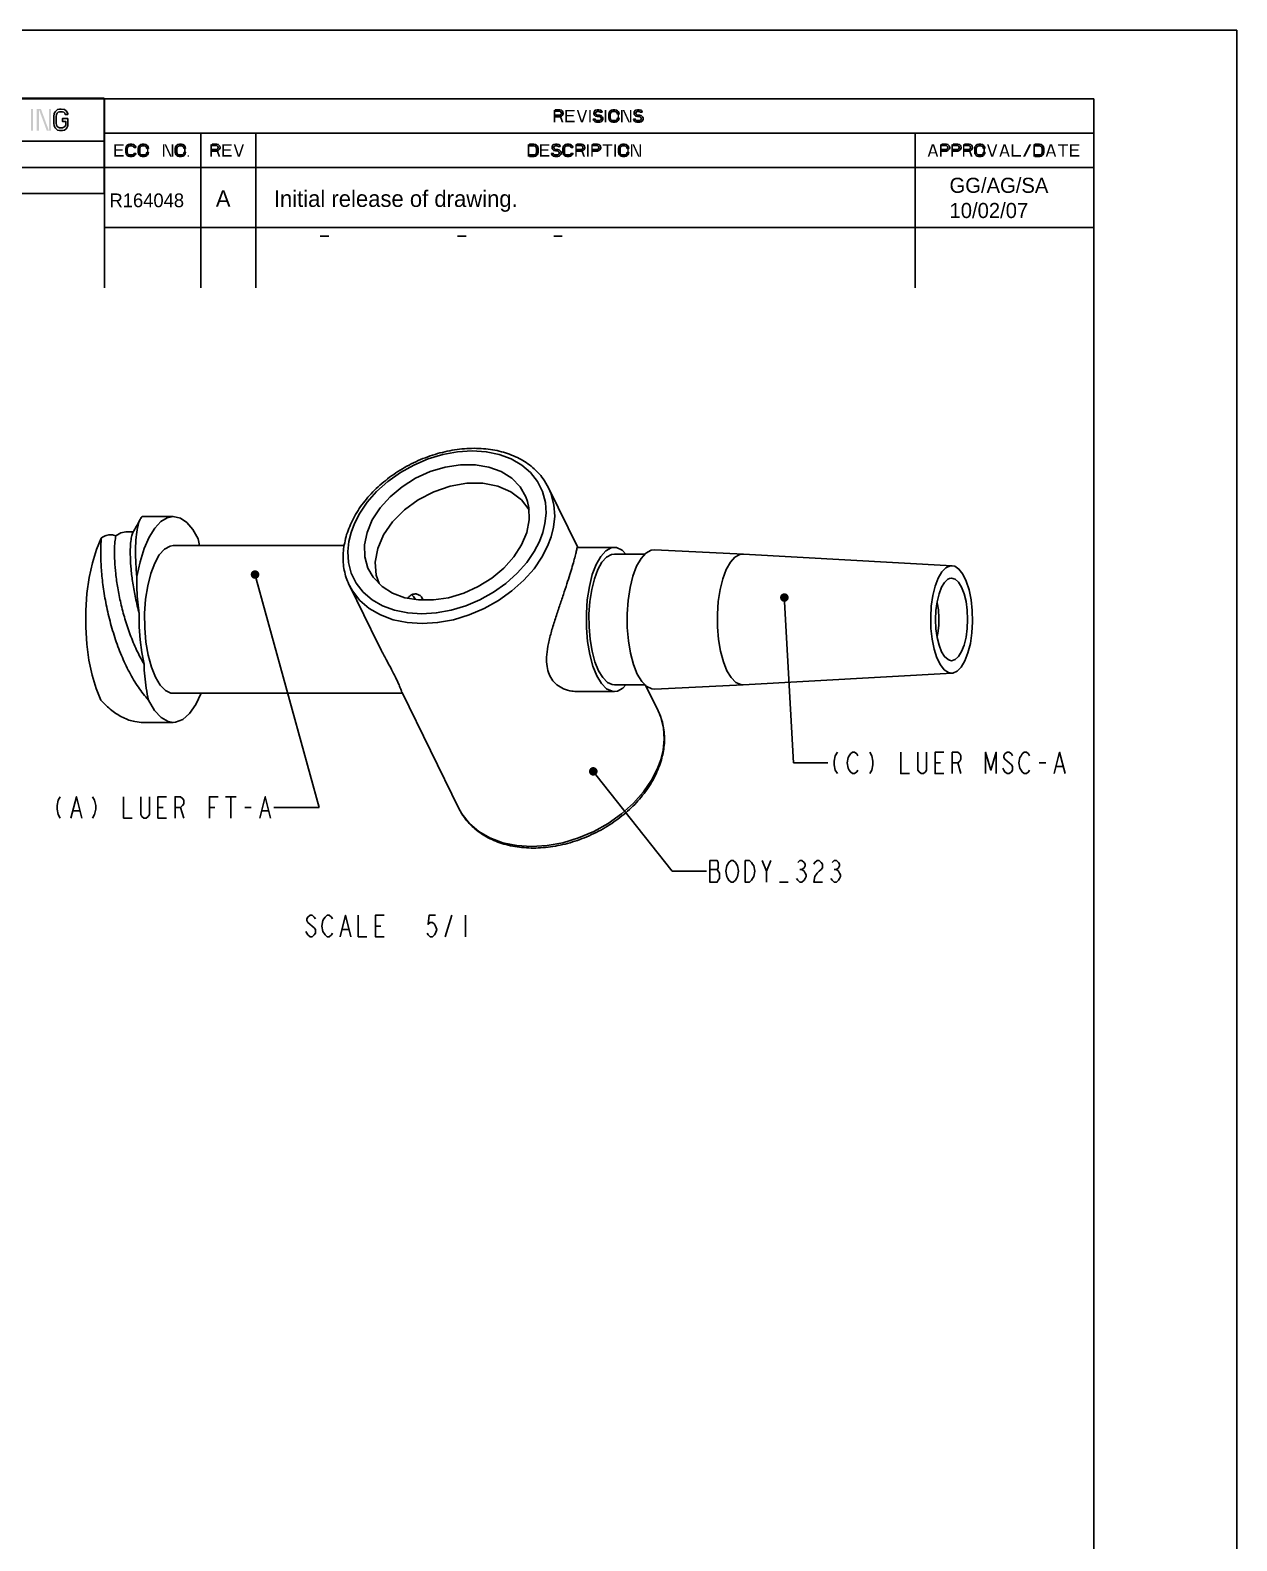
# Model space of a CAD drawing. Extents: x 0 to 34, y 0 to 22.
# Drawn here: x 25.22 to 34, y 11 to 22 of the extents above; entities that cross this region are included whole.
import ezdxf

# ---------------------------------------------------------------- set-up
doc = ezdxf.new("R2010")
doc.units = 0
doc.header["$LTSCALE"] = 1.87
doc.header["$MEASUREMENT"] = 0
doc.layers.get('0').update_dxf_attribs({"linetype": 'CONTINUOUS'})
doc.layers.add('DRAWING_NOTES', color=7, linetype='CONTINUOUS')

msp = doc.modelspace()

# ---------------------------------------------------------------- linework, layer by layer
at = {"color": 7, "linetype": 'Continuous'}
for p, q in [((0, 22), (34, 22)), ((34, 0), (34, 22)), ((32.96, 21.5), (1.06, 21.5)), ((25.75989, 21.5), (25.75989, 21)), ((32.96, 21.5), (25.76, 21.5)), ((25.76, 21.5), (25.76, 20.125)), ((32.96, 21.5), (32.96, 20.125)), ((32.96, 0.5), (32.96, 21.5)), ((32.96, 21.25), (25.76, 21.25)), ((26.46, 21.25), (26.46, 20.125)), ((26.86, 21.25), (26.86, 20.125)), ((31.66, 21.25), (31.66, 20.125)), ((32.96, 21), (25.76, 21)), ((32.96, 20.5625), (25.76, 20.5625)), ((29.20444, 18.23402), (28.99161, 18.66772)), ((26.04237, 18.45902), (26.25993, 18.45902)), ((25.91454, 18.34652), (25.96876, 18.34652)), ((26.25993, 18.24652), (27.50507, 18.24652)), ((29.20283, 18.23402), (29.46983, 18.23402)), ((29.46983, 18.18527), (29.69329, 18.18527)), ((29.7637, 18.21643), (30.40875, 18.18515)), ((30.40875, 18.18515), (31.92778, 18.10017)), ((27.54174, 17.95631), (27.54184, 17.95612)), ((27.75075, 17.5304), (27.54178, 17.95624)), ((30.40821, 17.23285), (31.92778, 17.31786)), ((26.25993, 17.17152), (27.92686, 17.17152)), ((28.3387, 16.33228), (27.92458, 17.17616)), ((29.20283, 17.18402), (29.46983, 17.18402)), ((29.46983, 17.23277), (29.69413, 17.23277)), ((29.78854, 17.04376), (29.69743, 17.22942)), ((29.7637, 17.20161), (30.40821, 17.23285)), ((26.04237, 16.95902), (26.25993, 16.95902)), ((29.8271, 16.92092), (29.83248, 16.8367)), ((28.33876, 16.33216), (28.33867, 16.33236))]:
    msp.add_line(p, q, dxfattribs=at)
at = {"color": 2, "linetype": 'Continuous'}
for p, q in [((22.75784, 21.50397), (25.75784, 21.50397)), ((25.75784, 21.50397), (25.75784, 20.81147)), ((22.75784, 21.19147), (25.75784, 21.19147)), ((22.75784, 21.00147), (25.75784, 21.00147)), ((22.75784, 20.81147), (25.75784, 20.81147)), ((27.32875, 20.5), (27.39125, 20.5)), ((28.32875, 20.5), (28.39125, 20.5)), ((29.02875, 20.5), (29.09125, 20.5)), ((26.86322, 18.00583), (27.32268, 16.34042)), ((30.70919, 17.83748), (30.77348, 16.66457)), ((30.77348, 16.66457), (31.02348, 16.66457)), ((31.80473, 16.66457), (31.84379, 16.66457)), ((31.96879, 16.66457), (31.99223, 16.58645)), ((32.56254, 16.66457), (32.60942, 16.66457)), ((32.68754, 16.63853), (32.73442, 16.63853)), ((29.33611, 16.57834), (29.89027, 15.87534)), ((26.64025, 16.41854), (26.71837, 16.41854)), ((26.67931, 16.41854), (26.67931, 16.26229)), ((25.53087, 16.31438), (25.57775, 16.31438)), ((26.14806, 16.34042), (26.18712, 16.34042)), ((26.31212, 16.34042), (26.33556, 16.26229)), ((26.52306, 16.34042), (26.56212, 16.34042)), ((26.78087, 16.34042), (26.82775, 16.34042)), ((26.90587, 16.31438), (26.95275, 16.31438)), ((27.32268, 16.34042), (26.99181, 16.34042)), ((30.57777, 15.87534), (30.60902, 15.95346)), ((29.89027, 15.87534), (30.14027, 15.87534)), ((30.16371, 15.88836), (30.2184, 15.88836)), ((30.81996, 15.88836), (30.83558, 15.88836)), ((31.06996, 15.88836), (31.08559, 15.88836)), ((30.73402, 15.79721), (30.67152, 15.79721))]:
    msp.add_line(p, q, dxfattribs=at)
for points in [[(25.49221, 21.38595), (25.49221, 21.3926), (25.4844, 21.4059), (25.47919, 21.41255), (25.46877, 21.42252), (25.44273, 21.42585), (25.43232, 21.42585), (25.41669, 21.42252), (25.40627, 21.41255), (25.40107, 21.4059), (25.39325, 21.3926), (25.39065, 21.37265), (25.39065, 21.32279), (25.39325, 21.30284), (25.40107, 21.28954), (25.40627, 21.28289), (25.41669, 21.27292), (25.43232, 21.2696), (25.45315, 21.2696), (25.46877, 21.27292), (25.47919, 21.28289), (25.4844, 21.28954), (25.49221, 21.30284), (25.49221, 21.35603), (25.45315, 21.35603), (25.45315, 21.33609), (25.47659, 21.33609), (25.47659, 21.30949), (25.47138, 21.29952), (25.46357, 21.29287), (25.45315, 21.28954), (25.43232, 21.28954), (25.4219, 21.29287), (25.41409, 21.29952), (25.40888, 21.30949), (25.40627, 21.32279), (25.40627, 21.37265), (25.40888, 21.38595), (25.41409, 21.39593), (25.4219, 21.40257), (25.43232, 21.4059), (25.45315, 21.4059), (25.46357, 21.40257), (25.47138, 21.39593), (25.47398, 21.38595), (25.49221, 21.38595)], [(29.03937, 21.42), (29.03937, 21.41042), (29.07313, 21.41042), (29.07875, 21.4066), (29.0825, 21.40277), (29.08437, 21.39702), (29.08437, 21.39319), (29.0825, 21.38745), (29.07875, 21.38362), (29.07313, 21.3817), (29.03937, 21.3817), (29.03937, 21.37021), (29.07313, 21.37021), (29.08437, 21.37404), (29.09, 21.37787), (29.09562, 21.38553), (29.0975, 21.39319), (29.0975, 21.39702), (29.09562, 21.40468), (29.09, 21.41234), (29.08437, 21.41808), (29.07313, 21.42), (29.03937, 21.42)], [(29.345, 21.37213), (29.36, 21.37213), (29.36562, 21.3683), (29.37125, 21.36447), (29.37313, 21.35872), (29.37313, 21.35298), (29.37125, 21.34723), (29.3675, 21.3434), (29.36187, 21.34149), (29.34125, 21.34149), (29.33563, 21.3434), (29.33188, 21.34532), (29.33, 21.35298), (29.31688, 21.35298), (29.31875, 21.34532), (29.32438, 21.33766), (29.33, 21.33191), (29.34125, 21.33), (29.36187, 21.33), (29.37313, 21.33191), (29.37875, 21.33766), (29.38438, 21.34532), (29.38625, 21.35298), (29.38625, 21.35872), (29.38438, 21.36638), (29.37688, 21.37404), (29.37313, 21.37787), (29.36187, 21.3817), (29.345, 21.3817), (29.345, 21.37213)], [(29.38063, 21.40277), (29.38063, 21.40468), (29.375, 21.41617), (29.36938, 21.41808), (29.35812, 21.42), (29.345, 21.42), (29.33375, 21.41808), (29.32813, 21.41617), (29.3225, 21.40468), (29.32063, 21.39702), (29.32063, 21.39319), (29.3225, 21.38553), (29.32813, 21.37787), (29.33375, 21.37404), (29.345, 21.37213), (29.345, 21.3817), (29.33937, 21.38362), (29.33563, 21.38745), (29.33375, 21.39319), (29.33375, 21.39702), (29.33563, 21.40277), (29.33937, 21.4066), (29.345, 21.40851), (29.35812, 21.40851), (29.36375, 21.4066), (29.36562, 21.40277), (29.38063, 21.40277)], [(29.50438, 21.38936), (29.5025, 21.40085), (29.49688, 21.40851), (29.49312, 21.41234), (29.48562, 21.41808), (29.47437, 21.42), (29.45938, 21.42), (29.44813, 21.41808), (29.44063, 21.41234), (29.43688, 21.40851), (29.43125, 21.40085), (29.42937, 21.38936), (29.42937, 21.36064), (29.43125, 21.34915), (29.43688, 21.34149), (29.44063, 21.33766), (29.44813, 21.33191), (29.45938, 21.33), (29.47437, 21.33), (29.48562, 21.33191), (29.49312, 21.33766), (29.49688, 21.34149), (29.5025, 21.34915), (29.50438, 21.36064), (29.49312, 21.36064), (29.49125, 21.35298), (29.4875, 21.34723), (29.48187, 21.3434), (29.47437, 21.34149), (29.45938, 21.34149), (29.45188, 21.3434), (29.44625, 21.34723), (29.4425, 21.35298), (29.44063, 21.36064), (29.44063, 21.38936), (29.4425, 21.39702), (29.44625, 21.40277), (29.45188, 21.4066), (29.45938, 21.40851), (29.47437, 21.40851), (29.48187, 21.4066), (29.4875, 21.40277), (29.49125, 21.39702), (29.49312, 21.38936), (29.50438, 21.38936)], [(29.6375, 21.37213), (29.6525, 21.37213), (29.65812, 21.3683), (29.66375, 21.36447), (29.66562, 21.35872), (29.66562, 21.35298), (29.66375, 21.34723), (29.66, 21.3434), (29.65438, 21.34149), (29.63375, 21.34149), (29.62813, 21.3434), (29.62438, 21.34532), (29.6225, 21.35298), (29.60937, 21.35298), (29.61125, 21.34532), (29.61687, 21.33766), (29.6225, 21.33191), (29.63375, 21.33), (29.65438, 21.33), (29.66562, 21.33191), (29.67125, 21.33766), (29.67687, 21.34532), (29.67875, 21.35298), (29.67875, 21.35872), (29.67687, 21.36638), (29.66937, 21.37404), (29.66562, 21.37787), (29.65438, 21.3817), (29.6375, 21.3817), (29.6375, 21.37213)], [(29.67312, 21.40277), (29.67312, 21.40468), (29.6675, 21.41617), (29.66187, 21.41808), (29.65063, 21.42), (29.6375, 21.42), (29.62625, 21.41808), (29.62062, 21.41617), (29.615, 21.40468), (29.61312, 21.39702), (29.61312, 21.39319), (29.615, 21.38553), (29.62062, 21.37787), (29.62625, 21.37404), (29.6375, 21.37213), (29.6375, 21.3817), (29.63188, 21.38362), (29.62813, 21.38745), (29.62625, 21.39319), (29.62625, 21.39702), (29.62813, 21.40277), (29.63188, 21.4066), (29.6375, 21.40851), (29.65063, 21.40851), (29.65625, 21.4066), (29.65812, 21.40277), (29.67312, 21.40277)], [(25.98719, 21.14702), (25.98719, 21.15085), (25.98156, 21.15851), (25.97781, 21.16234), (25.97031, 21.16809), (25.95906, 21.17), (25.94406, 21.17), (25.93281, 21.16809), (25.92531, 21.16234), (25.92156, 21.15851), (25.91594, 21.15085), (25.91406, 21.13936), (25.91406, 21.11064), (25.91594, 21.09915), (25.92156, 21.09149), (25.92531, 21.08766), (25.93281, 21.08192), (25.94406, 21.08), (25.95906, 21.08), (25.97031, 21.08192), (25.97781, 21.08766), (25.98156, 21.09149), (25.98719, 21.09915), (25.98719, 21.10298), (25.97406, 21.10298), (25.97219, 21.09723), (25.96656, 21.0934), (25.95906, 21.09149), (25.94406, 21.09149), (25.93656, 21.0934), (25.93094, 21.09723), (25.92719, 21.10298), (25.92531, 21.11064), (25.92531, 21.13936), (25.92719, 21.14702), (25.93094, 21.15277), (25.93656, 21.1566), (25.94406, 21.15851), (25.95906, 21.15851), (25.96656, 21.1566), (25.97219, 21.15277), (25.97406, 21.14702), (25.98719, 21.14702)], [(26.07906, 21.13936), (26.07719, 21.15085), (26.07156, 21.15851), (26.06781, 21.16234), (26.06031, 21.16809), (26.04906, 21.17), (26.03406, 21.17), (26.02281, 21.16809), (26.01531, 21.16234), (26.01156, 21.15851), (26.00594, 21.15085), (26.00406, 21.13936), (26.00406, 21.11064), (26.00594, 21.09915), (26.01156, 21.09149), (26.01531, 21.08766), (26.02281, 21.08192), (26.03406, 21.08), (26.04906, 21.08), (26.06031, 21.08192), (26.06781, 21.08766), (26.07156, 21.09149), (26.07719, 21.09915), (26.07906, 21.11064), (26.06781, 21.11064), (26.06594, 21.10298), (26.06219, 21.09723), (26.05656, 21.0934), (26.04906, 21.09149), (26.03406, 21.09149), (26.02656, 21.0934), (26.02094, 21.09723), (26.01719, 21.10298), (26.01531, 21.11064), (26.01531, 21.13936), (26.01719, 21.14702), (26.02094, 21.15277), (26.02656, 21.1566), (26.03406, 21.15851), (26.04906, 21.15851), (26.05656, 21.1566), (26.06219, 21.15277), (26.06594, 21.14702), (26.06781, 21.13936), (26.07906, 21.13936)], [(26.34906, 21.13936), (26.34719, 21.15085), (26.34156, 21.15851), (26.33781, 21.16234), (26.33031, 21.16809), (26.31906, 21.17), (26.30406, 21.17), (26.29281, 21.16809), (26.28531, 21.16234), (26.28156, 21.15851), (26.27594, 21.15085), (26.27406, 21.13936), (26.27406, 21.11064), (26.27594, 21.09915), (26.28156, 21.09149), (26.28531, 21.08766), (26.29281, 21.08192), (26.30406, 21.08), (26.31906, 21.08), (26.33031, 21.08192), (26.33781, 21.08766), (26.34156, 21.09149), (26.34719, 21.09915), (26.34906, 21.11064), (26.33781, 21.11064), (26.33594, 21.10298), (26.33219, 21.09723), (26.32656, 21.0934), (26.31906, 21.09149), (26.30406, 21.09149), (26.29656, 21.0934), (26.29094, 21.09723), (26.28719, 21.10298), (26.28531, 21.11064), (26.28531, 21.13936), (26.28719, 21.14702), (26.29094, 21.15277), (26.29656, 21.1566), (26.30406, 21.15851), (26.31906, 21.15851), (26.32656, 21.1566), (26.33219, 21.15277), (26.33594, 21.14702), (26.33781, 21.13936), (26.34906, 21.13936)], [(26.54187, 21.17), (26.54187, 21.16043), (26.57563, 21.16043), (26.58125, 21.1566), (26.585, 21.15277), (26.58688, 21.14702), (26.58688, 21.14319), (26.585, 21.13745), (26.58125, 21.13362), (26.57563, 21.1317), (26.54187, 21.1317), (26.54187, 21.12021), (26.57563, 21.12021), (26.58688, 21.12404), (26.5925, 21.12787), (26.59812, 21.13553), (26.6, 21.14319), (26.6, 21.14702), (26.59812, 21.15468), (26.5925, 21.16234), (26.58688, 21.16809), (26.57563, 21.17), (26.54187, 21.17)], [(28.85125, 21.08), (28.885, 21.08), (28.89625, 21.08192), (28.90375, 21.08766), (28.9075, 21.09149), (28.91313, 21.09915), (28.915, 21.11064), (28.915, 21.13936), (28.91313, 21.15085), (28.9075, 21.15851), (28.90375, 21.16234), (28.89625, 21.16809), (28.885, 21.17), (28.85125, 21.17), (28.85125, 21.15851), (28.885, 21.15851), (28.8925, 21.1566), (28.89812, 21.15277), (28.90188, 21.14702), (28.90375, 21.13936), (28.90375, 21.11064), (28.90188, 21.10298), (28.89812, 21.09723), (28.8925, 21.0934), (28.885, 21.09149), (28.85125, 21.09149), (28.85125, 21.08)], [(29.04063, 21.12213), (29.05563, 21.12213), (29.06125, 21.1183), (29.06687, 21.11447), (29.06875, 21.10872), (29.06875, 21.10298), (29.06687, 21.09723), (29.06312, 21.0934), (29.0575, 21.09149), (29.03688, 21.09149), (29.03125, 21.0934), (29.0275, 21.09532), (29.02562, 21.10298), (29.0125, 21.10298), (29.01437, 21.09532), (29.02, 21.08766), (29.02562, 21.08192), (29.03688, 21.08), (29.0575, 21.08), (29.06875, 21.08192), (29.07437, 21.08766), (29.08, 21.09532), (29.08187, 21.10298), (29.08187, 21.10872), (29.08, 21.11638), (29.0725, 21.12404), (29.06875, 21.12787), (29.0575, 21.1317), (29.04063, 21.1317), (29.04063, 21.12213)], [(29.07625, 21.15277), (29.07625, 21.15468), (29.07062, 21.16617), (29.065, 21.16809), (29.05375, 21.17), (29.04063, 21.17), (29.02938, 21.16809), (29.02375, 21.16617), (29.01812, 21.15468), (29.01625, 21.14702), (29.01625, 21.14319), (29.01812, 21.13553), (29.02375, 21.12787), (29.02938, 21.12404), (29.04063, 21.12213), (29.04063, 21.1317), (29.035, 21.13362), (29.03125, 21.13745), (29.02938, 21.14319), (29.02938, 21.14702), (29.03125, 21.15277), (29.035, 21.1566), (29.04063, 21.15851), (29.05375, 21.15851), (29.05937, 21.1566), (29.06125, 21.15277), (29.07625, 21.15277)], [(29.16813, 21.14702), (29.16813, 21.15085), (29.1625, 21.15851), (29.15875, 21.16234), (29.15125, 21.16809), (29.14, 21.17), (29.125, 21.17), (29.11375, 21.16809), (29.10625, 21.16234), (29.1025, 21.15851), (29.09688, 21.15085), (29.095, 21.13936), (29.095, 21.11064), (29.09688, 21.09915), (29.1025, 21.09149), (29.10625, 21.08766), (29.11375, 21.08192), (29.125, 21.08), (29.14, 21.08), (29.15125, 21.08192), (29.15875, 21.08766), (29.1625, 21.09149), (29.16813, 21.09915), (29.16813, 21.10298), (29.155, 21.10298), (29.15312, 21.09723), (29.1475, 21.0934), (29.14, 21.09149), (29.125, 21.09149), (29.1175, 21.0934), (29.11188, 21.09723), (29.10813, 21.10298), (29.10625, 21.11064), (29.10625, 21.13936), (29.10813, 21.14702), (29.11188, 21.15277), (29.1175, 21.1566), (29.125, 21.15851), (29.14, 21.15851), (29.1475, 21.1566), (29.15312, 21.15277), (29.155, 21.14702), (29.16813, 21.14702)], [(29.19625, 21.17), (29.19625, 21.16043), (29.23, 21.16043), (29.23563, 21.1566), (29.23938, 21.15277), (29.24125, 21.14702), (29.24125, 21.14319), (29.23938, 21.13745), (29.23563, 21.13362), (29.23, 21.1317), (29.19625, 21.1317), (29.19625, 21.12021), (29.23, 21.12021), (29.24125, 21.12404), (29.24688, 21.12787), (29.2525, 21.13553), (29.25437, 21.14319), (29.25437, 21.14702), (29.2525, 21.15468), (29.24688, 21.16234), (29.24125, 21.16809), (29.23, 21.17), (29.19625, 21.17)], [(29.3125, 21.17), (29.3125, 21.16043), (29.34625, 21.16043), (29.35188, 21.1566), (29.35563, 21.15277), (29.3575, 21.14702), (29.3575, 21.14319), (29.35563, 21.13745), (29.35188, 21.13362), (29.34625, 21.1317), (29.3125, 21.1317), (29.3125, 21.12021), (29.34625, 21.12021), (29.3575, 21.12404), (29.36313, 21.12787), (29.36875, 21.13553), (29.37063, 21.14319), (29.37063, 21.14702), (29.36875, 21.15468), (29.36313, 21.16234), (29.3575, 21.16809), (29.34625, 21.17), (29.3125, 21.17)], [(29.575, 21.13936), (29.57312, 21.15085), (29.5675, 21.15851), (29.56375, 21.16234), (29.55625, 21.16809), (29.545, 21.17), (29.53, 21.17), (29.51875, 21.16809), (29.51125, 21.16234), (29.5075, 21.15851), (29.50188, 21.15085), (29.5, 21.13936), (29.5, 21.11064), (29.50188, 21.09915), (29.5075, 21.09149), (29.51125, 21.08766), (29.51875, 21.08192), (29.53, 21.08), (29.545, 21.08), (29.55625, 21.08192), (29.56375, 21.08766), (29.5675, 21.09149), (29.57312, 21.09915), (29.575, 21.11064), (29.56375, 21.11064), (29.56188, 21.10298), (29.55813, 21.09723), (29.5525, 21.0934), (29.545, 21.09149), (29.53, 21.09149), (29.5225, 21.0934), (29.51687, 21.09723), (29.51312, 21.10298), (29.51125, 21.11064), (29.51125, 21.13936), (29.51312, 21.14702), (29.51687, 21.15277), (29.5225, 21.1566), (29.53, 21.15851), (29.545, 21.15851), (29.5525, 21.1566), (29.55813, 21.15277), (29.56188, 21.14702), (29.56375, 21.13936), (29.575, 21.13936)], [(31.8525, 21.17), (31.8525, 21.16043), (31.88625, 21.16043), (31.89188, 21.1566), (31.89563, 21.15277), (31.8975, 21.14702), (31.8975, 21.14319), (31.89563, 21.13745), (31.89188, 21.13362), (31.88625, 21.1317), (31.8525, 21.1317), (31.8525, 21.12021), (31.88625, 21.12021), (31.8975, 21.12404), (31.90313, 21.12787), (31.90875, 21.13553), (31.91062, 21.14319), (31.91062, 21.14702), (31.90875, 21.15468), (31.90313, 21.16234), (31.8975, 21.16809), (31.88625, 21.17), (31.8525, 21.17)], [(31.935, 21.17), (31.935, 21.16043), (31.96875, 21.16043), (31.97437, 21.1566), (31.97812, 21.15277), (31.98, 21.14702), (31.98, 21.14319), (31.97812, 21.13745), (31.97437, 21.13362), (31.96875, 21.1317), (31.935, 21.1317), (31.935, 21.12021), (31.96875, 21.12021), (31.98, 21.12404), (31.98562, 21.12787), (31.99125, 21.13553), (31.99312, 21.14319), (31.99312, 21.14702), (31.99125, 21.15468), (31.98562, 21.16234), (31.98, 21.16809), (31.96875, 21.17), (31.935, 21.17)], [(32.0175, 21.17), (32.0175, 21.16043), (32.05125, 21.16043), (32.05687, 21.1566), (32.06062, 21.15277), (32.0625, 21.14702), (32.0625, 21.14319), (32.06062, 21.13745), (32.05687, 21.13362), (32.05125, 21.1317), (32.0175, 21.1317), (32.0175, 21.12021), (32.05125, 21.12021), (32.0625, 21.12404), (32.06813, 21.12787), (32.07375, 21.13553), (32.07563, 21.14319), (32.07563, 21.14702), (32.07375, 21.15468), (32.06813, 21.16234), (32.0625, 21.16809), (32.05125, 21.17), (32.0175, 21.17)], [(32.1675, 21.13936), (32.16562, 21.15085), (32.16, 21.15851), (32.15625, 21.16234), (32.14875, 21.16809), (32.1375, 21.17), (32.1225, 21.17), (32.11125, 21.16809), (32.10375, 21.16234), (32.1, 21.15851), (32.09438, 21.15085), (32.0925, 21.13936), (32.0925, 21.11064), (32.09438, 21.09915), (32.1, 21.09149), (32.10375, 21.08766), (32.11125, 21.08192), (32.1225, 21.08), (32.1375, 21.08), (32.14875, 21.08192), (32.15625, 21.08766), (32.16, 21.09149), (32.16562, 21.09915), (32.1675, 21.11064), (32.15625, 21.11064), (32.15438, 21.10298), (32.15063, 21.09723), (32.145, 21.0934), (32.1375, 21.09149), (32.1225, 21.09149), (32.115, 21.0934), (32.10937, 21.09723), (32.10562, 21.10298), (32.10375, 21.11064), (32.10375, 21.13936), (32.10562, 21.14702), (32.10937, 21.15277), (32.115, 21.1566), (32.1225, 21.15851), (32.1375, 21.15851), (32.145, 21.1566), (32.15063, 21.15277), (32.15438, 21.14702), (32.15625, 21.13936), (32.1675, 21.13936)], [(32.53125, 21.08), (32.565, 21.08), (32.57625, 21.08192), (32.58375, 21.08766), (32.5875, 21.09149), (32.59313, 21.09915), (32.595, 21.11064), (32.595, 21.13936), (32.59313, 21.15085), (32.5875, 21.15851), (32.58375, 21.16234), (32.57625, 21.16809), (32.565, 21.17), (32.53125, 21.17), (32.53125, 21.15851), (32.565, 21.15851), (32.5725, 21.1566), (32.57813, 21.15277), (32.58188, 21.14702), (32.58375, 21.13936), (32.58375, 21.11064), (32.58188, 21.10298), (32.57813, 21.09723), (32.5725, 21.0934), (32.565, 21.09149), (32.53125, 21.09149), (32.53125, 21.08)]]:
    msp.add_lwpolyline(points, close=True, dxfattribs=at)
at = {"color": 7, "linetype": 'Continuous'}
for points in [[(28.94915, 18.34306), (28.96505, 18.40811), (28.9727, 18.48249), (28.96765, 18.5615), (28.94723, 18.64009), (28.91101, 18.71342), (28.86017, 18.77829), (28.79586, 18.83341), (28.71937, 18.87767), (28.63243, 18.91003), (28.53702, 18.92977), (28.43527, 18.93643), (28.32942, 18.92988), (28.22182, 18.91026), (28.11486, 18.878), (28.01098, 18.83384), (27.91254, 18.77882), (27.82154, 18.71403), (27.7399, 18.64075), (27.67074, 18.56214), (27.61667, 18.48301), (27.57817, 18.4084), (27.55374, 18.34306)], [(27.67024, 18.34306), (27.7082, 18.43388), (27.76467, 18.52162), (27.83771, 18.60327), (27.92484, 18.67606), (28.02309, 18.73751), (28.12911, 18.78553), (28.23931, 18.81848), (28.34991, 18.83524), (28.45717, 18.83524), (28.55742, 18.81848), (28.64724, 18.78553), (28.72359, 18.73751), (28.78386, 18.67606), (28.82601, 18.60327), (28.83837, 18.56835)], [(27.74794, 18.22651), (27.79083, 18.32565), (27.85635, 18.42046), (27.94164, 18.50679), (28.04297, 18.58088), (28.15591, 18.63947), (28.27552, 18.68002), (28.39658, 18.70074), (28.5138, 18.70074), (28.62205, 18.68002), (28.7166, 18.63947), (28.79333, 18.58088), (28.84887, 18.50679), (28.84896, 18.50661)], [(29.01045, 18.31198), (29.02741, 18.38136), (29.03556, 18.46065), (29.03017, 18.54487), (29.0084, 18.62864), (28.99165, 18.66764)], [(28.83837, 18.56835), (28.84858, 18.52162), (28.85082, 18.43388), (28.83265, 18.34306)], [(26.25995, 18.45902), (26.21539, 18.45024), (26.16865, 18.42144), (26.12438, 18.37334), (26.08378, 18.30725), (26.04795, 18.22494), (26.01787, 18.12867), (25.99435, 18.02108)], [(26.44148, 18.29651), (26.40149, 18.36504), (26.35766, 18.41578), (26.31119, 18.44738), (26.25995, 18.45902)], [(25.73299, 17.12152), (25.69791, 17.20597), (25.66871, 17.30404), (25.64617, 17.41308), (25.6309, 17.53013), (25.62332, 17.65202), (25.62362, 17.77544), (25.6318, 17.89707), (25.64764, 18.01362), (25.67072, 18.12192), (25.70039, 18.21902), (25.73585, 18.30227)], [(25.84216, 18.31882), (25.87871, 18.33984), (25.91454, 18.34652)], [(27.55374, 18.34306), (27.53784, 18.27801), (27.53019, 18.20362), (27.53524, 18.12462), (27.55566, 18.04603), (27.59188, 17.9727), (27.64272, 17.90783), (27.70703, 17.85271), (27.78352, 17.80845), (27.87046, 17.77608), (27.96587, 17.75635), (28.06762, 17.74969), (28.17347, 17.75624), (28.28107, 17.77585), (28.38803, 17.80811), (28.49191, 17.85227), (28.59035, 17.9073), (28.68134, 17.97209), (28.76299, 18.04536), (28.83215, 18.12398), (28.88622, 18.20311), (28.92471, 18.27772), (28.94915, 18.34306)], [(27.54184, 17.95612), (27.56361, 17.91715), (27.6178, 17.84801), (27.68636, 17.78925), (27.76789, 17.74208), (27.86057, 17.70758), (27.96227, 17.68655), (28.07073, 17.67944), (28.18355, 17.68642), (28.29825, 17.70733), (28.41226, 17.74171), (28.52299, 17.78878), (28.62792, 17.84743), (28.72493, 17.91648), (28.81196, 17.99459), (28.88569, 18.07838), (28.94334, 18.16274), (28.98439, 18.24228), (29.01045, 18.31198)], [(27.71415, 18.01661), (27.67688, 18.08285), (27.65431, 18.1645), (27.65207, 18.25223), (27.67024, 18.34306)], [(28.83265, 18.34306), (28.79468, 18.25223), (28.73822, 18.1645), (28.66518, 18.08285), (28.57805, 18.01006), (28.4798, 17.94861), (28.37378, 17.90059), (28.26358, 17.86764), (28.15298, 17.85088), (28.04572, 17.85088), (27.94547, 17.86764), (27.85565, 17.90059), (27.7793, 17.94861), (27.71415, 18.01661)], [(26.25995, 18.2465), (26.236, 18.24299), (26.19589, 18.22074), (26.15825, 18.17882), (26.12451, 18.11885), (26.09597, 18.04313)], [(27.74794, 18.22651), (27.72956, 18.12736), (27.73648, 18.03255), (27.75804, 17.97079)], [(29.30969, 18.03536), (29.33756, 18.10932), (29.37051, 18.1679), (29.40728, 18.20884), (29.44645, 18.23057), (29.46984, 18.234)], [(29.32456, 18.00506), (29.34984, 18.07215), (29.37973, 18.12529), (29.41309, 18.16243), (29.44862, 18.18214), (29.46984, 18.18525)], [(29.46984, 18.234), (29.48653, 18.23226), (29.52596, 18.21385), (29.55413, 18.18527)], [(29.60516, 18.02448), (29.6321, 18.09598), (29.66395, 18.1526), (29.6995, 18.19218), (29.73737, 18.21319), (29.76372, 18.21641)], [(30.25943, 18.00506), (30.28472, 18.07215), (30.31461, 18.12529), (30.34796, 18.16243), (30.3835, 18.18214), (30.40821, 18.18518)], [(26.09597, 18.04313), (26.07374, 17.95457), (26.05866, 17.85657), (26.05132, 17.75291), (26.052, 17.64755), (26.06066, 17.54456), (26.07698, 17.44789), (26.10034, 17.36125), (26.12982, 17.28798), (26.16431, 17.23089), (26.20247, 17.19217), (26.24284, 17.17331), (26.25992, 17.17153)], [(31.80511, 17.95222), (31.82741, 18.01063), (31.85395, 18.05585), (31.88357, 18.08592), (31.91498, 18.09951), (31.92777, 18.10016)], [(31.92777, 18.10016), (31.94681, 18.09604), (31.97765, 18.07565), (32.00617, 18.03924), (32.03112, 17.98839), (32.05141, 17.92534), (32.06615, 17.85283), (32.0747, 17.77404), (32.07668, 17.6924), (32.07201, 17.61149), (32.06089, 17.53485), (32.04381, 17.46581)], [(29.30969, 18.03536), (29.28797, 17.94886), (29.27324, 17.85314), (29.26607, 17.75189), (29.26673, 17.64898), (29.27519, 17.54838), (29.29114, 17.45396), (29.31395, 17.36934), (29.34275, 17.29777), (29.37643, 17.242), (29.41371, 17.20419), (29.45314, 17.18577), (29.46982, 17.18403)], [(29.32456, 18.00506), (29.30486, 17.92659), (29.2915, 17.83976), (29.28499, 17.74791), (29.28559, 17.65456), (29.29327, 17.5633), (29.30773, 17.47764), (29.32842, 17.40088), (29.35455, 17.33596), (29.38511, 17.28537), (29.41892, 17.25106), (29.45469, 17.23436), (29.46982, 17.23278)], [(29.60516, 18.02448), (29.58417, 17.94087), (29.56993, 17.84834), (29.563, 17.75046), (29.56363, 17.65098), (29.57181, 17.55374), (29.58723, 17.46246), (29.60928, 17.38066), (29.63712, 17.31148), (29.66968, 17.25757), (29.70571, 17.22101), (29.74383, 17.20321), (29.7637, 17.20162)], [(30.25943, 18.00506), (30.23973, 17.92659), (30.22637, 17.83976), (30.21987, 17.74791), (30.22047, 17.65456), (30.22814, 17.5633), (30.24261, 17.47764), (30.2633, 17.40088), (30.28943, 17.33596), (30.31998, 17.28537), (30.3538, 17.25106), (30.38957, 17.23436), (30.40821, 17.23285)], [(31.80511, 17.95222), (31.78803, 17.88319), (31.77691, 17.80654), (31.77224, 17.72563), (31.77422, 17.644), (31.78277, 17.5652), (31.79751, 17.49269), (31.81779, 17.42964), (31.84275, 17.3788), (31.87127, 17.34239), (31.90211, 17.322), (31.9278, 17.31787)], [(31.83295, 17.8955), (31.8514, 17.94312), (31.87352, 17.97899), (31.89819, 18.00133), (31.90902, 18.00637)], [(31.90902, 18.00637), (31.92418, 18.00902), (31.95018, 18.00165), (31.9749, 17.97962), (31.99708, 17.94401), (32.01562, 17.89663), (32.02959, 17.83983), (32.03829, 17.77648), (32.04128, 17.70974), (32.03842, 17.64296), (32.02984, 17.5795), (32.01597, 17.52253)], [(27.99641, 17.88826), (28.00903, 17.87702), (28.0228, 17.85491), (28.02288, 17.85469)], [(31.83295, 17.8955), (31.81908, 17.83853), (31.8105, 17.77507), (31.80763, 17.7083), (31.81063, 17.64156), (31.81933, 17.5782), (31.8333, 17.52141), (31.85184, 17.47402), (31.87402, 17.43841), (31.89874, 17.41638), (31.90901, 17.41167)], [(31.81853, 17.83447), (31.81969, 17.83062), (31.82872, 17.77826), (31.8326, 17.72188), (31.83111, 17.66475), (31.82435, 17.6102), (31.81837, 17.58516)], [(26.01223, 17.75147), (26.01256, 17.65529), (26.01852, 17.56036), (26.02998, 17.46879), (26.04669, 17.38262)], [(31.90901, 17.41167), (31.92474, 17.40902), (31.95073, 17.4167), (31.9754, 17.43904), (31.99752, 17.47492), (32.01597, 17.52253)], [(31.9278, 17.31787), (31.93394, 17.31852), (31.96535, 17.33212), (31.99497, 17.36218), (32.02151, 17.40741), (32.04381, 17.46581)], [(26.25996, 16.95903), (26.27579, 16.96012), (26.3281, 16.97973), (26.37818, 17.02323), (26.42438, 17.08921), (26.46332, 17.17152)], [(29.46982, 17.18403), (29.49321, 17.18746), (29.53239, 17.20919), (29.55356, 17.23277)], [(26.07838, 17.12152), (26.12261, 17.04709), (26.17133, 16.99436), (26.22295, 16.96505), (26.25996, 16.95903)], [(29.78857, 17.04369), (29.80532, 17.00469), (29.8271, 16.92092)], [(29.83248, 16.8367), (29.82433, 16.7574), (29.80738, 16.68802)], [(29.80738, 16.68802), (29.78131, 16.61832), (29.74026, 16.53878), (29.68261, 16.45443), (29.60889, 16.37063), (29.52185, 16.29253), (29.42484, 16.22347), (29.31992, 16.16482), (29.20918, 16.11775), (29.09517, 16.08337), (28.98047, 16.06246), (28.86765, 16.05549), (28.75919, 16.06259), (28.65749, 16.08362), (28.56481, 16.11812), (28.48328, 16.1653), (28.41473, 16.22405), (28.36053, 16.2932), (28.33876, 16.33216)]]:
    msp.add_lwpolyline(points, dxfattribs=at)
at = {"color": 2, "linetype": 'Continuous'}
for points in [[(26.83929, 18.03595, 0.03125, 0.03125, 1), (26.87054, 18.03595, 0.03125, 0.03125, 1), (26.83929, 18.03595, 0.03125, 0.03125, 0)], [(30.69185, 17.86868, 0.03125, 0.03125, 1), (30.7231, 17.86868, 0.03125, 0.03125, 1), (30.69185, 17.86868, 0.03125, 0.03125, 0)], [(29.30114, 16.60288, 0.03125, 0.03125, 1), (29.33239, 16.60288, 0.03125, 0.03125, 1), (29.30114, 16.60288, 0.03125, 0.03125, 0)]]:
    msp.add_lwpolyline(points, format="xyseb", dxfattribs=at)
for points in [[(31.09379, 16.7427), (31.07817, 16.71666), (31.07036, 16.6776), (31.07036, 16.65155), (31.07817, 16.61249), (31.09379, 16.58645)], [(31.24223, 16.61249), (31.23442, 16.59947), (31.21879, 16.58645), (31.20317, 16.58645), (31.18754, 16.59947), (31.17973, 16.61249), (31.17192, 16.62551), (31.16411, 16.66457), (31.17192, 16.70364), (31.17973, 16.71666), (31.18754, 16.72968), (31.20317, 16.7427), (31.21879, 16.7427), (31.23442, 16.72968), (31.24223, 16.71666)], [(31.32817, 16.7427), (31.34379, 16.71666), (31.35161, 16.6776), (31.35161, 16.65155), (31.34379, 16.61249), (31.32817, 16.58645)], [(31.55473, 16.7427), (31.55473, 16.58645), (31.61723, 16.58645)], [(31.74223, 16.7427), (31.74223, 16.61249), (31.73442, 16.59947), (31.71879, 16.58645), (31.70317, 16.58645), (31.68754, 16.59947), (31.67973, 16.61249), (31.67973, 16.7427)], [(31.86723, 16.58645), (31.80473, 16.58645), (31.80473, 16.7427), (31.86723, 16.7427)], [(31.92973, 16.58645), (31.92973, 16.7427), (31.96879, 16.7427), (31.98442, 16.72968), (31.99223, 16.71666), (31.99223, 16.69062), (31.98442, 16.6776), (31.96879, 16.66457), (31.92973, 16.66457)], [(32.17192, 16.58645), (32.17192, 16.7427), (32.21098, 16.61249), (32.25004, 16.7427), (32.25004, 16.58645)], [(32.36723, 16.71666), (32.35942, 16.72968), (32.34379, 16.7427), (32.32817, 16.7427), (32.31254, 16.72968), (32.30473, 16.71666), (32.30473, 16.70364), (32.31254, 16.69062), (32.32817, 16.6776), (32.34379, 16.66457), (32.35942, 16.65155), (32.36723, 16.63853), (32.36723, 16.61249), (32.35942, 16.59947), (32.34379, 16.58645), (32.32817, 16.58645), (32.31254, 16.59947), (32.30473, 16.61249), (32.29692, 16.62551)], [(32.49223, 16.61249), (32.48442, 16.59947), (32.46879, 16.58645), (32.45317, 16.58645), (32.43754, 16.59947), (32.42973, 16.61249), (32.42192, 16.62551), (32.41411, 16.66457), (32.42192, 16.70364), (32.42973, 16.71666), (32.43754, 16.72968), (32.45317, 16.7427), (32.46879, 16.7427), (32.48442, 16.72968), (32.49223, 16.71666)], [(32.67192, 16.58645), (32.71098, 16.7427), (32.75004, 16.58645)], [(25.43712, 16.41854), (25.4215, 16.3925), (25.41368, 16.35344), (25.41368, 16.3274), (25.4215, 16.28834), (25.43712, 16.26229)], [(25.51525, 16.26229), (25.55431, 16.41854), (25.59337, 16.26229)], [(25.6715, 16.41854), (25.68712, 16.3925), (25.69493, 16.35344), (25.69493, 16.3274), (25.68712, 16.28834), (25.6715, 16.26229)], [(25.89806, 16.41854), (25.89806, 16.26229), (25.96056, 16.26229)], [(26.08556, 16.41854), (26.08556, 16.28834), (26.07775, 16.27532), (26.06212, 16.26229), (26.0465, 16.26229), (26.03087, 16.27532), (26.02306, 16.28834), (26.02306, 16.41854)], [(26.21056, 16.26229), (26.14806, 16.26229), (26.14806, 16.41854), (26.21056, 16.41854)], [(26.27306, 16.26229), (26.27306, 16.41854), (26.31212, 16.41854), (26.32775, 16.40552), (26.33556, 16.3925), (26.33556, 16.36646), (26.32775, 16.35344), (26.31212, 16.34042), (26.27306, 16.34042)], [(26.52306, 16.26229), (26.52306, 16.41854), (26.58556, 16.41854)], [(26.89025, 16.26229), (26.92931, 16.41854), (26.96837, 16.26229)], [(30.16371, 15.95346), (30.16371, 15.79721), (30.2184, 15.79721), (30.22621, 15.81023), (30.23402, 15.82326), (30.23402, 15.86232), (30.22621, 15.87534), (30.2184, 15.88836), (30.22621, 15.90138), (30.22621, 15.94044), (30.2184, 15.95346), (30.16371, 15.95346)], [(30.35902, 15.82326), (30.35121, 15.81023), (30.33558, 15.79721), (30.31996, 15.79721), (30.30433, 15.81023), (30.29652, 15.82326), (30.28871, 15.83628), (30.2809, 15.87534), (30.28871, 15.9144), (30.29652, 15.92742), (30.30433, 15.94044), (30.31996, 15.95346), (30.33558, 15.95346), (30.35121, 15.94044), (30.35902, 15.92742), (30.36684, 15.9144), (30.37465, 15.87534), (30.36684, 15.83628), (30.35902, 15.82326)], [(30.42152, 15.95346), (30.45277, 15.95346), (30.4684, 15.94044), (30.47621, 15.92742), (30.48402, 15.9144), (30.49183, 15.87534), (30.48402, 15.83628), (30.47621, 15.82326), (30.4684, 15.81023), (30.45277, 15.79721), (30.42152, 15.79721), (30.42152, 15.95346)], [(30.54652, 15.95346), (30.57777, 15.87534), (30.57777, 15.79721)], [(30.80433, 15.94044), (30.81996, 15.95346), (30.83558, 15.95346), (30.85121, 15.94044), (30.85902, 15.92742), (30.85902, 15.9144), (30.85121, 15.90138), (30.83558, 15.88836), (30.85121, 15.87534), (30.85902, 15.86232), (30.86683, 15.8493), (30.86683, 15.83628), (30.85902, 15.82326), (30.85121, 15.81023), (30.83558, 15.79721), (30.81996, 15.79721), (30.80433, 15.81023), (30.79652, 15.82326)], [(30.92152, 15.92742), (30.92934, 15.94044), (30.94496, 15.95346), (30.96059, 15.95346), (30.97621, 15.94044), (30.98402, 15.92742), (30.98402, 15.90138), (30.97621, 15.88836), (30.96059, 15.87534), (30.94496, 15.86232), (30.92934, 15.83628), (30.92152, 15.79721), (30.98402, 15.79721)], [(31.05433, 15.94044), (31.06996, 15.95346), (31.08559, 15.95346), (31.10121, 15.94044), (31.10902, 15.92742), (31.10902, 15.9144), (31.10121, 15.90138), (31.08559, 15.88836), (31.10121, 15.87534), (31.10902, 15.86232), (31.11684, 15.8493), (31.11684, 15.83628), (31.10902, 15.82326), (31.10121, 15.81023), (31.08559, 15.79721), (31.06996, 15.79721), (31.05433, 15.81023), (31.04652, 15.82326)]]:
    msp.add_lwpolyline(points, dxfattribs=at)
at = {"color": 7, "linetype": 'Continuous'}
for points in [[(28.99155, 18.66784), (28.95162, 18.73397), (28.87492, 18.81615), (28.77798, 18.8809), (28.66393, 18.92631), (28.53509, 18.95106), (28.39687, 18.95375), (28.25427, 18.93434), (28.11212, 18.89359), (27.97552, 18.83306), (27.84911, 18.75498), (27.7372, 18.66215), (27.64344, 18.55776), (27.57059, 18.44481), (27.52122, 18.32674)], [(26.01926, 18.43862), (26.00147, 18.40577), (25.98017, 18.36699), (25.96457, 18.339)], [(25.99435, 18.02108), (25.98607, 18.13881), (25.98562, 18.24255), (25.9919, 18.32883), (26.00356, 18.39481), (26.0191, 18.43831), (26.01926, 18.43862)], [(26.01926, 18.43862), (26.03687, 18.45791), (26.04227, 18.45815)], [(25.73585, 18.30227), (25.73167, 18.20993), (25.73461, 18.10112), (25.74571, 17.97943), (25.76573, 17.84888), (25.79516, 17.71375), (25.83416, 17.57848), (25.88257, 17.44747), (25.93997, 17.32504), (26.00558, 17.21519), (26.07838, 17.12152)], [(25.73585, 18.30227), (25.77242, 18.32103), (25.80815, 18.32626), (25.84216, 18.31882)], [(25.84216, 18.31882), (25.83508, 18.27533), (25.83173, 18.21328), (25.83336, 18.13472), (25.84105, 18.04221), (25.85567, 17.93879), (25.87787, 17.82783), (25.90807, 17.71299), (25.94639, 17.59801), (25.99273, 17.48667), (26.04669, 17.38262)], [(25.96374, 18.3394), (25.96025, 18.32893), (25.95222, 18.29197), (25.94749, 18.23591), (25.94733, 18.1626), (25.95289, 18.07442), (25.96511, 17.97427), (25.98473, 17.86543), (26.01223, 17.75147)], [(26.4513, 18.24664), (26.44148, 18.29651)], [(27.52122, 18.32674), (27.49753, 18.20905), (27.49982, 18.09445), (27.5282, 17.98677), (27.54185, 17.95612)], [(29.19809, 18.23069), (29.19605, 18.21877), (29.189, 18.18976), (29.17852, 18.14792), (29.16405, 18.09516), (29.1462, 18.03536)], [(29.20234, 18.23267), (29.20095, 18.23286), (29.19809, 18.23069)], [(25.99435, 18.02108), (25.99555, 17.92545), (26.00167, 17.83491), (26.01223, 17.75147)], [(29.1462, 18.03536), (29.12466, 17.9677), (29.09876, 17.88981), (29.07015, 17.80517), (29.04049, 17.71537), (29.01272, 17.62375), (28.99059, 17.53393), (28.97844, 17.45296), (28.97811, 17.38283), (28.99012, 17.3234), (29.01431, 17.27421), (29.05118, 17.23415), (29.10051, 17.20444), (29.16081, 17.18722), (29.20263, 17.18401)], [(28.02105, 17.89526), (28.00392, 17.89251), (27.9812, 17.87965), (27.96705, 17.86451)], [(28.07894, 17.8513), (28.06967, 17.86764), (28.05041, 17.88648), (28.02747, 17.89488), (28.02105, 17.89526)], [(27.92411, 17.17431), (27.9219, 17.18317), (27.91337, 17.20638), (27.89911, 17.24134), (27.87741, 17.28801), (27.84834, 17.3448), (27.81381, 17.40927), (27.77578, 17.48095), (27.75105, 17.52979)], [(26.04669, 17.38262), (26.05201, 17.29604), (26.06254, 17.20823), (26.07838, 17.12152)], [(26.04237, 16.95903), (25.98117, 16.96506), (25.895, 16.99437), (25.81174, 17.0471), (25.73299, 17.12152)], [(29.8131, 16.68677), (29.83279, 16.79095), (29.8305, 16.90555), (29.80212, 17.01323), (29.78847, 17.04388)], [(28.33877, 16.33216), (28.37869, 16.26603), (28.4554, 16.18385), (28.55233, 16.1191), (28.66639, 16.07369), (28.79523, 16.04894), (28.93345, 16.04625), (29.07604, 16.06566), (29.21819, 16.10641), (29.35479, 16.16694), (29.4812, 16.24502), (29.59312, 16.33785), (29.68687, 16.44224), (29.75972, 16.55519), (29.80909, 16.67326)], [(29.80909, 16.67326), (29.8131, 16.68677)]]:
    msp.add_spline(points, degree=3, dxfattribs=at)
at = {"color": 2, "linetype": 'Continuous'}
for points in [[(25.22398, 21.42585), (25.22398, 21.2696), (25.23961, 21.42585), (25.23961, 21.2696)], [(25.26565, 21.42585), (25.26565, 21.2696), (25.28127, 21.42585), (25.28127, 21.2696)], [(25.28127, 21.42585), (25.33857, 21.2696), (25.2969, 21.42585), (25.35419, 21.2696)], [(25.35419, 21.42585), (25.35419, 21.2696), (25.36982, 21.42585), (25.36982, 21.2696)], [(29.02812, 21.42), (29.02812, 21.33), (29.03937, 21.42), (29.03937, 21.33)], [(29.06938, 21.37596), (29.08625, 21.33), (29.0825, 21.37596), (29.09937, 21.33)], [(29.11438, 21.42), (29.11438, 21.33), (29.12563, 21.42), (29.12563, 21.33)], [(29.12563, 21.42), (29.12563, 21.40851), (29.18188, 21.42), (29.18188, 21.40851)], [(29.12563, 21.38362), (29.12563, 21.37213), (29.17437, 21.38362), (29.17437, 21.37213)], [(29.12563, 21.34149), (29.12563, 21.33), (29.18188, 21.34149), (29.18188, 21.33)], [(29.19688, 21.42), (29.22687, 21.33), (29.20812, 21.42), (29.23812, 21.33)], [(29.26063, 21.42), (29.23062, 21.33), (29.27188, 21.42), (29.24188, 21.33)], [(29.28687, 21.42), (29.28687, 21.33), (29.29812, 21.42), (29.29812, 21.33)], [(29.39937, 21.42), (29.39937, 21.33), (29.41062, 21.42), (29.41062, 21.33)], [(29.50438, 21.38936), (29.49312, 21.38936), (29.50438, 21.36064), (29.49312, 21.36064)], [(29.51938, 21.42), (29.51938, 21.33), (29.53062, 21.42), (29.53062, 21.33)], [(29.53062, 21.42), (29.57188, 21.33), (29.54187, 21.42), (29.58313, 21.33)], [(29.58313, 21.42), (29.58313, 21.33), (29.59437, 21.42), (29.59437, 21.33)], [(25.83156, 21.17), (25.83156, 21.08), (25.84281, 21.17), (25.84281, 21.08)], [(25.84281, 21.17), (25.84281, 21.15851), (25.89906, 21.17), (25.89906, 21.15851)], [(25.84281, 21.13362), (25.84281, 21.12213), (25.89156, 21.13362), (25.89156, 21.12213)], [(26.07906, 21.13936), (26.06781, 21.13936), (26.07906, 21.11064), (26.06781, 21.11064)], [(26.18406, 21.17), (26.18406, 21.08), (26.19531, 21.17), (26.19531, 21.08)], [(26.19531, 21.17), (26.23656, 21.08), (26.20656, 21.17), (26.24781, 21.08)], [(26.24781, 21.17), (26.24781, 21.08), (26.25906, 21.17), (26.25906, 21.08)], [(26.34906, 21.13936), (26.33781, 21.13936), (26.34906, 21.11064), (26.33781, 21.11064)], [(26.53063, 21.17), (26.53063, 21.08), (26.54187, 21.17), (26.54187, 21.08)], [(26.57188, 21.12596), (26.58875, 21.08), (26.585, 21.12596), (26.60187, 21.08)], [(26.61687, 21.17), (26.61687, 21.08), (26.62813, 21.17), (26.62813, 21.08)], [(26.62813, 21.17), (26.62813, 21.15851), (26.68437, 21.17), (26.68437, 21.15851)], [(26.62813, 21.13362), (26.62813, 21.12213), (26.67687, 21.13362), (26.67687, 21.12213)], [(26.69938, 21.17), (26.72937, 21.08), (26.71063, 21.17), (26.74062, 21.08)], [(26.76313, 21.17), (26.73312, 21.08), (26.77438, 21.17), (26.74437, 21.08)], [(28.84, 21.17), (28.84, 21.08), (28.85125, 21.17), (28.85125, 21.08)], [(28.93, 21.17), (28.93, 21.08), (28.94125, 21.17), (28.94125, 21.08)], [(28.94125, 21.17), (28.94125, 21.15851), (28.9975, 21.17), (28.9975, 21.15851)], [(28.94125, 21.13362), (28.94125, 21.12213), (28.99, 21.13362), (28.99, 21.12213)], [(29.185, 21.17), (29.185, 21.08), (29.19625, 21.17), (29.19625, 21.08)], [(29.22625, 21.12596), (29.24313, 21.08), (29.23938, 21.12596), (29.25625, 21.08)], [(29.27125, 21.17), (29.27125, 21.08), (29.2825, 21.17), (29.2825, 21.08)], [(29.30125, 21.17), (29.30125, 21.08), (29.3125, 21.17), (29.3125, 21.08)], [(29.38375, 21.17), (29.38375, 21.16043), (29.455, 21.17), (29.455, 21.16043)], [(29.41375, 21.16043), (29.41375, 21.08), (29.425, 21.16043), (29.425, 21.08)], [(29.47, 21.17), (29.47, 21.08), (29.48125, 21.17), (29.48125, 21.08)], [(29.575, 21.13936), (29.56375, 21.13936), (29.575, 21.11064), (29.56375, 21.11064)], [(29.59, 21.17), (29.59, 21.08), (29.60125, 21.17), (29.60125, 21.08)], [(29.60125, 21.17), (29.6425, 21.08), (29.6125, 21.17), (29.65375, 21.08)], [(29.65375, 21.17), (29.65375, 21.08), (29.665, 21.17), (29.665, 21.08)], [(31.75125, 21.08), (31.78125, 21.17), (31.7625, 21.08), (31.7925, 21.17)], [(31.815, 21.08), (31.82625, 21.08), (31.785, 21.17), (31.79625, 21.17)], [(31.84125, 21.17), (31.84125, 21.08), (31.8525, 21.17), (31.8525, 21.08)], [(31.92375, 21.17), (31.92375, 21.08), (31.935, 21.17), (31.935, 21.08)], [(32.00625, 21.17), (32.00625, 21.08), (32.0175, 21.17), (32.0175, 21.08)], [(32.0475, 21.12596), (32.06437, 21.08), (32.06062, 21.12596), (32.0775, 21.08)], [(32.1675, 21.13936), (32.15625, 21.13936), (32.1675, 21.11064), (32.15625, 21.11064)], [(32.1825, 21.17), (32.2125, 21.08), (32.19375, 21.17), (32.22375, 21.08)], [(32.24625, 21.17), (32.21625, 21.08), (32.2575, 21.17), (32.2275, 21.08)], [(32.2725, 21.08), (32.3025, 21.17), (32.28375, 21.08), (32.31375, 21.17)], [(32.33625, 21.08), (32.3475, 21.08), (32.30625, 21.17), (32.3175, 21.17)], [(32.3625, 21.17), (32.3625, 21.08), (32.37375, 21.17), (32.37375, 21.08)], [(32.445, 21.08), (32.49, 21.17), (32.46, 21.08), (32.505, 21.17)], [(32.52, 21.17), (32.52, 21.08), (32.53125, 21.17), (32.53125, 21.08)], [(32.61, 21.08), (32.64, 21.17), (32.62125, 21.08), (32.65125, 21.17)], [(32.67375, 21.08), (32.685, 21.08), (32.64375, 21.17), (32.655, 21.17)], [(32.7, 21.17), (32.7, 21.16043), (32.77125, 21.17), (32.77125, 21.16043)], [(32.73, 21.16043), (32.73, 21.08), (32.74125, 21.16043), (32.74125, 21.08)], [(32.78625, 21.17), (32.78625, 21.08), (32.7975, 21.17), (32.7975, 21.08)], [(32.7975, 21.17), (32.7975, 21.15851), (32.85375, 21.17), (32.85375, 21.15851)], [(32.7975, 21.13362), (32.7975, 21.12213), (32.84625, 21.13362), (32.84625, 21.12213)], [(25.84281, 21.09149), (25.84281, 21.08), (25.89906, 21.09149), (25.89906, 21.08)], [(26.36406, 21.08957), (26.36406, 21.08), (26.37344, 21.08957), (26.37344, 21.08)], [(26.62813, 21.09149), (26.62813, 21.08), (26.68437, 21.09149), (26.68437, 21.08)], [(28.94125, 21.09149), (28.94125, 21.08), (28.9975, 21.09149), (28.9975, 21.08)], [(31.76625, 21.11064), (31.76625, 21.10298), (31.81125, 21.11064), (31.81125, 21.10298)], [(32.2875, 21.11064), (32.2875, 21.10298), (32.3325, 21.11064), (32.3325, 21.10298)], [(32.37375, 21.09149), (32.37375, 21.08), (32.43, 21.09149), (32.43, 21.08)], [(32.625, 21.11064), (32.625, 21.10298), (32.67, 21.11064), (32.67, 21.10298)], [(32.7975, 21.09149), (32.7975, 21.08), (32.85375, 21.09149), (32.85375, 21.08)]]:
    msp.add_solid(points, dxfattribs=at)
at = {"layer": 'DRAWING_NOTES', "color": 2, "linetype": 'Continuous'}
for p, q in [((28.23928, 15.39864), (28.28615, 15.55489)), ((28.38772, 15.55489), (28.38772, 15.39864)), ((27.23928, 15.41166), (27.22365, 15.4377)), ((27.23928, 15.5028), (27.28615, 15.46374)), ((27.48928, 15.45072), (27.53615, 15.45072)), ((27.73147, 15.47676), (27.77053, 15.47676))]:
    msp.add_line(p, q, dxfattribs=at)
for points in [[(27.29396, 15.52884), (27.28615, 15.54187), (27.27053, 15.55489), (27.2549, 15.55489), (27.23928, 15.54187), (27.23147, 15.52884), (27.23147, 15.51582), (27.23928, 15.5028)], [(27.36428, 15.41166), (27.34865, 15.4377), (27.34084, 15.47676), (27.34865, 15.51582), (27.35647, 15.52884), (27.36428, 15.54187), (27.3799, 15.55489), (27.39553, 15.55489), (27.41115, 15.54187), (27.41897, 15.52884)], [(27.47365, 15.39864), (27.51272, 15.55489), (27.55178, 15.39864)], [(27.60647, 15.55489), (27.60647, 15.39864), (27.66897, 15.39864)], [(27.79397, 15.39864), (27.73147, 15.39864), (27.73147, 15.55489), (27.79397, 15.55489)], [(28.16897, 15.55489), (28.12209, 15.55489), (28.11428, 15.48978), (28.1299, 15.5028), (28.14553, 15.5028), (28.16115, 15.48978), (28.16897, 15.47676), (28.17678, 15.45072), (28.16897, 15.42468), (28.16115, 15.41166), (28.14553, 15.39864), (28.1299, 15.39864), (28.11428, 15.41166), (28.10647, 15.42468)], [(27.28615, 15.46374), (27.29396, 15.45072), (27.29396, 15.42468), (27.28615, 15.41166), (27.27053, 15.39864), (27.2549, 15.39864), (27.23928, 15.41166)], [(27.41897, 15.42468), (27.41115, 15.41166), (27.39553, 15.39864), (27.3799, 15.39864), (27.36428, 15.41166)]]:
    msp.add_lwpolyline(points, dxfattribs=at)

# ---------------------------------------------------------------- texts
at = {"attachment_point": 1}
for s, insert, char_height in [('GG/AG/SA\\P10/02/07', (31.9093, 20.92557), 0.11), ('Initial release of drawing.', (26.99157, 20.83313), 0.12)]:
    msp.add_mtext(s, dxfattribs=dict(at, insert=insert, char_height=char_height))
at = {"color": 1, "attachment_point": 1}
for s, insert, char_height, width in [('{\\C7;R164048}', (25.79544, 20.81119), 0.1, 0.6461), ('{\\C7;A}', (26.56931, 20.83413), 0.12, 0.1027)]:
    msp.add_mtext(s, dxfattribs=dict(at, insert=insert, char_height=char_height, width=width))

doc.saveas('drawing.dxf')
